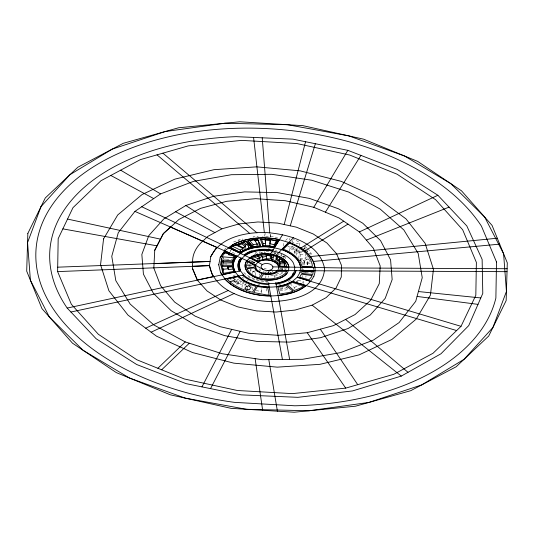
<?xml version="1.0" encoding="UTF-8"?>
<svg xmlns="http://www.w3.org/2000/svg" width="534" height="534" viewBox="0 0 534 534"><rect width="100%" height="100%" fill="white"/><g stroke="black" fill="none" stroke-linecap="round" stroke-linejoin="round"><path stroke-width="0.4" stroke-dasharray="2.67 2" d="M223.285 258.93L223.359 257.335L223.205 258.923L225.568 259.083M242.77 280.497L238.217 284.001L234.953 281.992L235.013 281.198M236.956 284.969L237.143 282.579L240.033 280.357M238.217 284.001L238.404 281.612M240.387 282.326L240.514 280.737M242.015 287.299L242.329 283.32L244.212 280.811M244.986 286.004L245.173 283.614M251.854 265.819L248.237 266.406L248.297 265.612L251.914 265.024L253.083 266.012M247.289 288.327L247.476 285.944M250.172 271.365L250.299 269.777L252.589 269.063M253.083 237.537L253.149 236.742L257.869 236.402L258.77 238.318M252.776 273.568L252.962 271.185L254.378 270.424M255.285 252.569L255.159 254.164L251.854 255.479M252.549 289.895L252.796 286.711L251.274 286.277M253.189 262.661L254.638 263.082L254.811 261.373M255.345 275.751L255.786 270.184M259.31 240.393L259.37 239.599M259.657 253.116L259.784 251.527M259.237 275.39L259.364 273.802M259.771 270.384L259.898 268.789M264.924 233.672L264.67 236.849L262.187 236.963M261.219 293.066L261.66 287.499M264.41 254.838L264.664 251.654L270.418 251.834M263.809 272.474L263.936 270.878M265.972 272.901L266.099 271.312M265.752 278.007L265.939 275.624M270.538 237.223L270.938 232.59M268.328 271.526L268.202 273.141L268.081 271.819M268.181 277.366L268.308 275.771M268.495 273.368L268.622 271.753L270.251 271.652M268.015 274.069L267.834 272.086L269.984 271.96L269.924 272.754L272.08 272.627M274.489 253.49L274.609 251.901M275.364 251.234L275.177 253.617L271.406 252.695M274.643 277.767L274.77 276.178L274.049 274.99L278.074 273.715L279.269 274.73L282.88 272.994L282.94 272.193M278.074 273.715L278.134 272.921M280.964 256.04L281.091 254.444M281.204 256.247L281.458 253.069M283.527 246.081L283.841 242.102M282.513 267.441L282.326 269.824L279.375 269.149M283.421 257.695L283.541 256.106M284.055 258.049L284.181 256.46M279.409 289.615L282.446 289.221L282.7 286.037M285.216 258.716L285.343 257.121M289.762 240.02L289.882 238.431M289.715 251.18L290.029 247.209L292.972 246.034L292.779 248.417L296.804 251.828L300.328 250.419M292.445 241.922L292.572 240.327M294.301 253.59L294.494 251.207L289.969 248.003L292.906 246.828L296.924 250.232L296.804 251.828M296.216 255.212L296.717 248.851L298.259 248.237M294.214 289.021L294.334 287.432L290.616 284.275M299.674 245.667L299.921 242.489L293.42 239.112M298.806 258.336L299.307 251.975L296.717 248.851M303.739 283.534L303.866 281.945L298.312 280.203L298.186 281.792L296.624 281.305M300.468 260.592L300.529 259.798L303.512 259.471L304.527 262.755L310.094 261.967L309.099 259.657L300.468 260.592L300.028 258.756L300.342 254.778L299.18 253.563L302.391 251.494M300.529 259.798L301.857 262.341L301.737 263.936L307.25 263.155L307.37 261.567L310.161 261.173L310.094 261.967M301.837 269.864L301.957 268.275M303.859 249.011L303.919 248.217L305.535 249.625M304.18 248.951L304.433 245.773M302.518 277.146L302.644 275.557M304.46 263.549L304.587 261.96L303.512 259.471M307.784 256.874L305.475 257.201L306.429 259.945L305.415 257.995L305.728 254.017M304.914 246.181L306.369 247.416L306.242 249.004L307.944 248.323M305.995 252.188L307.691 251.507L307.878 249.118M305.875 277.293L306.002 275.704M302.244 264.911L307.557 264.831L307.37 261.567M310.988 254.851L311.108 253.263L308.338 248.944M313.284 269.683L313.411 268.095L313.184 269.71M270.771 234.259L270.518 236.716L265.658 236.295L265.251 233.485M230.081 251.381L230.895 250.172L230.768 251.768L235.874 253.957M224.413 249.859L225.789 247.99M244.559 281.778L242.202 284.909L237.143 282.579M246.601 283.247L245.58 284.589L242.329 283.32M260.011 270.838L260.932 269.69M311.008 273.161L312.076 271.899M285.543 240.454L288.373 237.697M280.263 269.176L281.391 268.308M280.704 270.331L282.386 269.029L285.977 269.85M243.023 277.313L244.071 276.505M296.257 281.638L298.312 280.203M300.836 284.061L303.866 281.945M299.307 251.975L300.589 251.147M303.799 249.071L306.369 247.416M238.958 278.895L233.552 282.052L230.461 279.429M234.953 281.992L238.892 279.689M277.253 255.332L279.229 254.271M255.025 270.845L252.896 271.98L250.299 269.777M233.552 242.002L241.902 238.671L243.063 239.659M295.969 244.065L299.921 242.489M292.779 248.417L294.988 247.542M294.494 251.207L296.924 250.232M299.687 249.905L294.428 252.001L296.343 253.623L303.285 250.853M288.2 281.378L291.617 280.01M294.334 287.432L300.061 285.143M274.77 276.178L279.269 274.73M255.96 267.24L256.947 266.933M282.226 256.467L284.509 255.839M233.204 275.451L235.3 274.963M280.023 290.87L288.907 289.401M300.342 254.778L304.186 254.237M308.806 253.583L311.108 253.263M300.028 258.756L305.415 257.995M301.857 262.341L304.587 261.96M260.479 253.003L264.597 252.448M287.125 287.826L279.469 288.814L279.836 290.189M248.243 264.69L250.613 264.39M285.403 256.327L282.96 256.594L281.558 254.985M306.489 259.15L308.492 258.937M251.627 262.741L254.578 262.434M247.562 265.525L250.706 265.204M278.882 284.655L280.443 284.488M270.718 275.364L273.628 275.19M224.48 264.03L226.816 263.976L227.411 265.765M307.684 263.235L310.174 263.195M279.442 268.976L286.678 268.942M226.356 259.13L232.657 259.551M303.799 269.643L302.257 269.496L302.024 267.481M250.873 260.866L254.024 261.273M253.109 262.761L254.685 262.962L254.698 262.287L249.638 260.826M305.688 272.293L310.541 272.961M303.312 272.3L307.631 272.901M256.12 290.576L261.346 291.477L261.313 288.2M263.249 272.18L266.086 272.674M270.645 236.295L277.54 237.503M264.123 268.495L266.286 268.929M258.343 284.335L259.804 284.635M247.002 280.504L248.27 280.904M287.826 246.267L290.029 247.209M275.424 250.439L276.932 251.093M281.478 272.273L282.88 272.994M252.962 271.185L255.599 272.567M291.718 241.815L295.262 243.691M273.468 252.589L275.864 253.904M247.996 259.444L254.638 263.082M234.313 281.685L237.083 283.374L238.344 282.406L235.08 280.403M255.926 252.268L257.675 253.75M238.398 240.066L239.559 241.054M285.944 286.918L289.655 290.062M241.875 277.186L243.384 278.468M306.075 250.099L307.691 251.507M260.659 251.794L261.466 252.862M272.207 271.038L272.981 272.32M264.664 251.654L265.305 252.929M247.456 264.791L248.237 266.406M281.879 287.866L282.446 289.221M269.984 271.96L270.778 274.569M307.25 263.155L307.557 264.831M266.286 288.433L267.047 292.599M243.891 272.58A27.915 16.641 4.5 0 0 268.762 281.345L268.916 282.159A30.011 17.889 4.5 0 1 246.548 275.771"/><path stroke-width="0.8" d="M57.619 271.599L58.179 238.671L72.978 207.673L100.993 180.719L140.322 159.646L188.288 145.882L241.615 140.382L296.67 143.506L349.703 155.04L397.102 174.211L435.637 199.709L462.678 229.787L476.381 262.401L475.821 295.329L461.022 326.327L433.007 353.281L393.678 374.354L345.712 388.118L292.385 393.618L237.33 390.494L184.297 378.96L136.898 359.789L98.363 334.291L71.322 304.213L57.619 271.599L209.455 265.678C214.842 292.011 246.474 300.228 269.657 301.577C290.876 301.603 323.544 294.741 324.545 268.322C319.158 241.989 287.526 233.772 264.343 232.423C244.552 232.53 220.282 237.229 210.73 256.774M223.132 260.519L223.032 262.908L232.51 262.868L232.323 265.258L220.949 265.305L221.216 261.193L232.47 261.94L232.323 265.258M134.928 211.391L160.587 193.895L193.495 181.38L231.409 174.705L271.746 174.311L311.769 180.238L348.735 192.08L380.128 209.028L403.817 229.92L418.182 253.35L422.24 277.7L415.719 301.323L399.072 322.609L373.413 340.105L340.505 352.62L302.591 359.295L262.254 359.689L222.231 353.762L185.265 341.92L153.872 324.972L130.183 304.08L115.818 280.65L111.76 256.3L118.281 232.677L134.928 211.391L246.982 260.659L249.985 257.728A21.947 13.09 4.5 0 1 270.431 254.064L275.918 255.312A21.947 13.09 4.5 0 1 288.801 266.566L288.64 270.144L287.018 273.341A21.947 13.09 4.5 0 1 258.096 278.534A21.947 13.09 4.5 0 1 246.982 260.659L255.446 265.118L255.312 267.053A11.761 7.009 4.5 0 0 263.522 273.535A11.761 7.009 4.5 0 0 276.025 271.946C277.727 270.785 278.928 268.909 278.701 266.786A11.761 7.009 4.5 0 0 270.491 260.305A11.761 7.009 4.5 0 0 257.989 261.894L257.862 262.154M154.046 263.656L210.056 261.446L57.692 267.18M156.989 245.847L62.858 228.872M160.46 239.132L67.531 219.073M170.606 227.077L217.124 247.529M192.574 266.332L209.468 265.518L212.118 274.516L213.607 276.659M197.373 280.143L192.554 268.529M209.468 265.518L210.743 256.614L215.849 248.403L217.131 247.369M220.949 265.305L221.33 260.532M221.323 259.871L222.731 255.706L225.475 251.961L235.688 256.34L233.031 260.959L221.323 259.871L221.443 258.282M222.845 265.291L223.219 260.525M222.137 274.83L220.495 272.26M222.611 271.679L222.798 269.296L221.977 266.326M224.774 250.893L237.129 256.327M234.099 269.703L233.972 271.292L223.092 273.441L223.472 268.669M224.988 278.975L238.504 275.918L239.119 276.692A33.709 20.098 4.5 0 0 260.592 286.284L269.209 287.199M228.719 247.843L232.51 244.866A48.394 28.856 4.5 0 1 279.028 239.446L279.436 239.726M233.959 269.002L228.345 269.55L227.611 266.366L228.212 268.155M234.559 256.24L228.739 254.778L228.866 253.189L225.228 252.275M228.345 269.55L228.412 268.749L222.798 269.296M230.748 247.816L233.251 245.82L246.061 241.161L251.728 247.456L248.35 248.377L240.167 252.495L230.748 247.816L233.238 245.98L246.047 241.321L251.728 247.456M232.47 261.94L232.597 260.345M233.031 260.959L233.278 257.782L234.286 256.026M234.373 258.623L234.626 255.446M235.247 272.02L235.2 271.786A33.709 20.098 4.5 0 1 236.776 256.48L237.143 256.166M238.204 246.047L238.324 244.452L243.991 242.196M240.167 252.495L240.36 250.112L242.977 248.497L235.474 244.645M240.527 253.43L241.622 252.342A33.709 20.098 4.5 0 1 273.435 247.396L274.423 247.649L279.449 239.572M238.351 262.488A30.178 17.996 4.5 0 0 239.352 270.358L239.292 271.152A30.178 17.996 4.5 0 1 241.054 258.049M241.829 243.824L238.264 245.246L243.037 247.703L245.206 246.695L241.829 243.824L241.889 243.03M241.675 258.289C238.331 261.887 239.432 266.746 240.54 270.885L243.698 274.963A27.915 16.641 4.5 0 0 268.575 283.728L275.724 283.28A27.915 16.641 4.5 0 0 294.274 271.779L294.815 267.461L293.46 263.115A27.915 16.641 4.5 0 0 279.542 252.742L272.674 250.96L265.425 250.272A27.915 16.641 4.5 0 0 246.214 254.845C240.734 258.002 237.256 264.937 240.54 270.885L67.191 308.065L96.127 338.736L136.704 364.528L186.166 383.666L241.134 394.86L297.865 397.336L352.493 390.935L401.294 376.083L440.944 353.795L468.739 325.6L482.783 293.406L482.129 259.411L466.809 225.935L437.873 195.264L397.296 169.472L347.834 150.334L292.866 139.14L236.135 136.664A217.765 129.835 4.5 0 0 67.191 308.065M242.79 250.88L243.037 247.703M245.4 253.99A26.967 16.08 4.5 0 0 244.325 254.811L244.292 255.205A26.967 16.08 4.5 0 1 272.961 250.139L272.987 249.745L272.46 250.94M244.959 249.872L245.333 245.099L242.516 242.716M245.239 255.653L246.247 254.444A27.915 16.641 4.5 0 1 265.451 249.872L272.494 250.539M247.756 241.008L252.909 239.766L257.628 239.419L260.625 245.98L252.916 246.982L247.756 241.008L252.896 239.926L257.615 239.579L260.625 245.98M248.35 248.377L248.537 245.994L243.524 241.742M252.916 246.982L253.109 244.592L249.491 240.413M255.446 265.118L257.975 262.054A11.761 7.009 4.5 0 1 270.478 260.465A11.761 7.009 4.5 0 1 278.688 266.947L341.42 267.941L507.12 268.715M256.967 246.428L257.154 244.045L254.304 239.492M257.815 261.213L258.002 258.83L259.811 258.109L257.488 256.133L257.548 255.339L259.878 257.308L259.624 260.492L257.815 261.213L251.668 257.869C257.448 255.319 263.903 254.491 270.171 255.018L270.378 258.977L266.339 258.663L259.624 260.492M260.352 239.259L270.378 239.746L277.279 240.794L270.384 239.592L260.352 239.259L262.968 246.041L269.73 246.094L274.096 247.102L277.273 240.954M262.968 246.041L263.155 243.658L261.406 239.245M262.561 259.564L262.808 256.38L259.878 257.308M265.285 241.068L265.471 238.678M265.438 245.807L265.652 238.671M266.339 258.663L266.586 255.479L265.945 254.204M269.73 246.094L270.331 239.105M270.431 254.064L270.418 254.217A21.947 13.09 4.5 0 0 249.972 257.889L141.744 206.745M268.849 282.953L268.729 284.549A30.011 17.889 4.5 0 1 242.596 275.204M271.305 259.224L271.219 255.085C277.567 256.347 284.836 259.444 286.718 266.232L279.916 266.199C278.488 262.608 274.856 260.352 271.305 259.224L271.459 255.185M272.907 259.751L273.094 257.361L274.042 255.653M274.096 247.102L274.282 244.712L276.412 240.594M270.785 295.823L267.514 295.776A48.394 28.856 4.5 0 1 225.441 279.449L225.001 278.815M276.579 242.296L276.705 240.654M275.918 255.312L275.904 255.466A21.947 13.09 4.5 0 1 288.787 266.726M275.904 261.393L276.338 255.826M276.999 258.516L276.091 259.01L278.101 260.712L279.229 260.405L276.999 258.516L277.126 256.927M275.784 282.486L289.635 359.422M277.914 263.102L278.101 260.712M277.52 270.604L288.38 270.651M276.352 286.711L285.823 284.488L292.398 281.338L306.055 285.583M279.229 260.405L279.416 258.022M279.335 264.877L279.582 261.693L278.641 260.512M279.916 266.199L280.103 263.809L279.522 262.488L283.741 262.027L284.529 263.836L280.103 263.809M277.967 295.576C287.506 294.181 298.359 292.078 306.062 285.423M281.678 249.632L288.794 242.296C300.241 246.408 313.291 254.344 314.913 267.521M282.519 262.161L282.773 258.983M283.741 262.027L283.808 261.233L284.595 263.042L284.342 266.219M288.767 267.107L278.701 266.786M292.398 281.338L292.385 281.498C282.833 287.078 271.352 287.986 260.579 286.444A33.709 20.098 4.5 0 1 239.105 276.846L235.187 271.946A33.709 20.098 4.5 0 1 236.762 256.64L241.615 252.502A33.709 20.098 4.5 0 1 273.421 247.556L281.752 249.645A33.709 20.098 4.5 0 1 300.562 267.294L300.021 272.514M300.809 247.896L300.796 248.056C310.174 253.93 318.418 265.164 313.778 276.559M300.208 270.711L314.96 270.778M300.562 267.294L300.575 267.133A33.709 20.098 4.5 0 0 281.765 249.491L281.692 249.471M304.694 251.067L347.974 224.1M310.474 281.318L297.251 277.199L292.385 281.498L456.617 330.566M313.531 261.42L499.684 244.145M270.311 239.846L269.917 243.704L274.282 244.712M218.706 264.857L220.235 257.281L224.787 250.733M284.175 224.52L305.555 141.724M290.256 225.835L315.374 143.719M154.74 250.333L163.311 233.752L178.957 219.434L200.597 208.353L226.756 201.278L255.666 198.675L285.35 200.731L313.778 207.299L339.023 217.939L359.355 231.923L373.393 248.297L380.181 265.945L379.26 283.667L370.689 300.248L355.043 314.566L333.403 325.647L307.244 332.722L278.334 335.325L248.65 333.269L220.222 326.701L194.977 316.061L174.645 302.077L160.607 285.703L153.819 268.055L154.753 250.179L163.324 233.592L170.62 226.917M277.279 240.794L274.102 246.942L269.743 245.934L262.982 245.887M201.959 386.883L231.703 329.351M210.543 388.632L240.18 331.314M300.035 272.353L297.238 277.36L461.022 326.327M313.778 207.299L347.834 150.334M282.513 234.793L270.418 254.217L275.904 255.466L293.473 237.717M325.38 212.192L360.917 155.394M228.739 254.778L229.553 253.577M220.222 257.441L224.927 250.68L232.497 245.026A48.394 28.856 4.5 0 1 279.015 239.606L290.71 243.017L300.796 248.056L343.716 221.169M313.792 276.398C305.001 292.639 284.388 296.176 267.501 295.936A48.394 28.856 4.5 0 1 225.428 279.609L220.482 272.42L218.72 264.697M157.877 368.273L185.265 341.92M161.668 369.808L189.31 343.215M277.533 270.444L276.038 271.793A11.761 7.009 4.5 0 1 263.536 273.375A11.761 7.009 4.5 0 1 255.325 266.893M185.845 205.523L163.804 218.933L148.799 235.627L141.844 254.451L143.419 274.136L153.418 293.326L171.16 310.728L195.431 325.153L224.58 335.612L256.62 341.393L289.368 342.107L320.587 337.702L348.155 328.477L370.195 315.067L385.201 298.373L392.156 279.549L390.581 259.864L380.582 240.674L362.84 223.272L338.569 208.847L309.42 198.388L277.38 192.607L244.632 191.893L213.413 196.298L185.845 205.523L221.87 228.846L238.918 223.94L257.882 221.964L277.466 223.065L296.337 227.157L313.204 233.959L326.928 243.023L336.567 253.71L341.46 265.311L341.286 277.026L336.046 288.053L326.1 297.652L312.13 305.154L295.082 310.06L276.118 312.036L256.534 310.935L237.663 306.843L220.796 300.041L207.072 290.977L197.433 280.29L192.54 268.689L192.634 262.241C192.133 254.151 196.766 246.194 202.84 241.088L207.9 236.348L221.87 228.846M359.355 231.923L437.873 195.264M151.129 332.195L234.359 293.4M145.689 328.176L228.192 290.516M245.333 245.099L247.369 244.205M230.274 281.818L235.334 279.796L233.018 277.834M366.377 240.113L449.054 207.119M279.289 259.611L280.717 259.217L282.579 261.366L279.582 261.693M248.537 245.994L250.566 245.44M251.741 247.295L248.363 248.217L240.18 252.335L230.761 247.656M239.352 270.358L240.6 270.084M197.386 279.983L213.62 276.499M222.151 274.67L235.26 271.859M70.922 312.023L243.698 274.963M253.109 244.592L260.078 243.684M260.639 245.82L252.929 246.821L247.769 240.854M310.1 256.607L497.274 238.224M257.975 239.733L255.185 239.993L255.118 240.794L257.909 240.527M263.155 243.658L265.625 243.424L264.977 238.958M227.551 267.16L232.27 266.82M284.595 263.042L286.177 263.048M267.714 270.558L507.033 271.673M272.881 266.873L278.688 266.947M300.575 267.133L314.926 267.367M265.879 240.24L270.171 240.527M266.586 255.479L270.631 255.799M221.57 256.687L233.278 257.782M418.422 291.544L480.8 297.945M417.074 296.437L477.997 304.373M224.434 252.889L228.799 253.984M271.492 256.841L273.094 257.361M244.325 254.811L245.266 255.259M228.732 247.689L240.54 253.27M232.383 246.154L240.36 250.112M175.626 211.738L214.888 232.597M110.825 175.452L153.699 198.588M249.985 257.728L257.875 261.994M249.972 257.889L262.334 264.577M253.904 256.594L258.002 258.83M246.982 260.659L263.349 269.603A5.934 3.538 4.5 0 0 272.867 267.794A5.934 3.538 4.5 0 0 264.791 263.596A5.934 3.538 4.5 0 0 263.349 269.603M120.657 170.179L160.587 193.895M312.13 305.154L401.294 376.083M162.923 153.158L256.941 232.837M157.029 154.853L249.545 233.258M345.591 319.412L408.009 372.305M261.28 255.252L262.748 257.174L266.526 256.273L265.565 254.364M307.244 332.722L345.712 388.118M320.32 329.184L357.727 384.674M284.128 260.592L284.969 261.894M223.092 273.441L221.176 266.486L232.076 266.232L233.972 271.292M268.575 283.728L282.419 359.495M268.809 359.622L277.406 411.187M255.125 358.634L262.655 410.279M253.577 137.425L264.343 232.423M262.214 137.799L269.777 232.971M295.969 270.691A29.183 17.395 4.5 0 1 275.884 284.175L275.951 283.38A29.183 17.395 4.5 0 0 295.909 270.438M287.032 273.181A21.947 13.09 4.5 0 1 258.109 278.374A21.947 13.09 4.5 0 1 246.995 260.499M293.366 273.034A27.915 16.641 4.5 0 1 292.458 274.342M238.671 261.393A30.178 17.996 4.5 0 1 239.673 259.264M245.974 253.597A26.967 16.08 4.5 0 1 249.178 251.848M249.879 251.541A26.967 16.08 4.5 0 1 252.101 250.713M268.295 249.064A26.967 16.08 4.5 0 1 269.65 249.211M254.451 265.465L254.204 267.207L246.588 267.995L246.554 265.131L247.809 261.834L254.451 265.465M496.493 261.96L495.879 298.052A231.636 138.106 4.5 0 1 294.828 405.787L234.479 402.362A231.636 138.106 4.5 0 1 85.046 172.429A231.636 138.106 4.5 0 1 481.474 226.209L496.493 261.96M27.841 233.405L26.7 271.132L41.932 308.579L72.504 343.188L116.325 372.605L170.419 394.833L231.095 408.343L294.221 412.221L355.484 406.207L410.719 390.701L456.163 366.765L488.717 336.033L506.159 300.595L507.3 262.868L492.068 225.421L461.496 190.812L417.675 161.395L363.581 139.167L302.905 125.657L239.779 121.779L178.516 127.793L123.281 143.299L77.837 167.235L45.283 197.967L27.841 233.405M103.569 238.878L100.552 264.724L108.883 290.723L127.993 315.107L156.569 336.213L192.674 352.6L233.839 363.153L277.273 367.152L319.999 364.328L359.115 354.876L391.956 339.43L416.28 319.045L430.431 295.122L433.448 269.276L425.117 243.277L406.007 218.893L377.431 197.787L341.326 181.4L300.161 170.847L256.727 166.848L214.001 169.672L174.885 179.124L142.044 194.57L117.72 214.955L103.569 238.878M313.164 271.272L312.77 274.489L301.944 273.475L301.71 271.459L313.164 271.272M311.969 275.571L311.696 276.672L309.039 279.823L299.681 277.153L301.456 274.122L311.969 275.571M41.051 206.571L27.568 242.563L30.398 280.223L49.355 316.976L83.144 350.331L129.462 377.999L185.151 398.11L246.421 409.284L309.093 410.759L368.894 402.442L421.753 384.887L464.066 359.309L492.949 327.429L506.432 291.437L503.602 253.777L484.645 217.024L450.856 183.669L404.538 156.001L348.849 135.89L287.579 124.716L224.907 123.241L165.106 131.558L112.247 149.113L69.934 174.691L41.051 206.571M286.491 271.325L285.73 273.028C279.035 279.095 269.276 279.963 260.772 278.007L263.689 274.062C268.609 274.97 274.456 274.663 278.454 271.372L286.491 271.325M257.415 286.571L253.69 292.572L266.86 294.988L269.109 294.948L267.821 287.886L257.415 286.571M247.229 289.121L246.267 290.529L252.362 292.278L256.28 286.531L250.553 284.735L249.251 286.645L251.1 287.179L249.351 289.735L247.229 289.121M246.561 286.07L244.799 288.387L246.167 288.814L245.146 290.156C238.411 287.859 232.21 284.268 227.177 279.195L237.904 276.699L243.698 281.278L249.598 284.161L247.836 286.471L246.561 286.07M262.274 273.755L259.05 277.773C254.057 276.639 249.271 273.541 247.142 268.762L254.244 267.861L256.634 270.912L262.274 273.755M289.508 243.204L283.28 249.265C289.935 251.374 295.649 255.619 299.841 261.146L302.117 266.499L312.41 266.339C311.295 254.458 299.634 247.202 289.508 243.204M303.552 285.924L300.522 288.04L294.087 290.609L287.265 284.829L292.519 282.459L303.552 285.924M292.839 291.103L289.468 292.452L279.769 294.054L277.914 287.118L282.599 286.631L285.97 285.289L292.839 291.103"/></g></svg>
